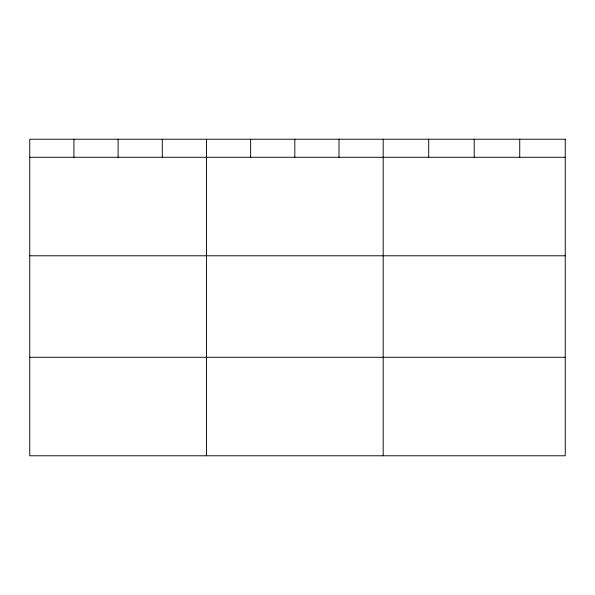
<?xml version="1.0" encoding="UTF-8"?>
<svg xmlns="http://www.w3.org/2000/svg" width="595" height="595" viewBox="0 0 595 595"><rect width="100%" height="100%" fill="white"/><g stroke="black" fill="none" stroke-linecap="round" stroke-linejoin="round"><path stroke-width="0.89" d="M29.75 157.273L565.25 157.273M29.75 255.783L565.25 255.783M29.75 357.275L565.25 357.275M519.732 139.223L519.732 157.273M474.215 139.223L474.215 157.273M428.697 139.223L428.697 157.273M383.18 139.223L383.18 455.777M339.001 139.223L339.001 157.273M294.822 139.223L294.822 157.273M250.644 139.223L250.644 157.273M206.465 139.223L206.465 455.777M162.286 139.223L162.286 157.273M118.108 139.223L118.108 157.273M73.929 139.223L73.929 157.273M565.25 139.223L29.75 139.223L29.75 455.777L565.25 455.777L565.25 139.223"/></g></svg>
